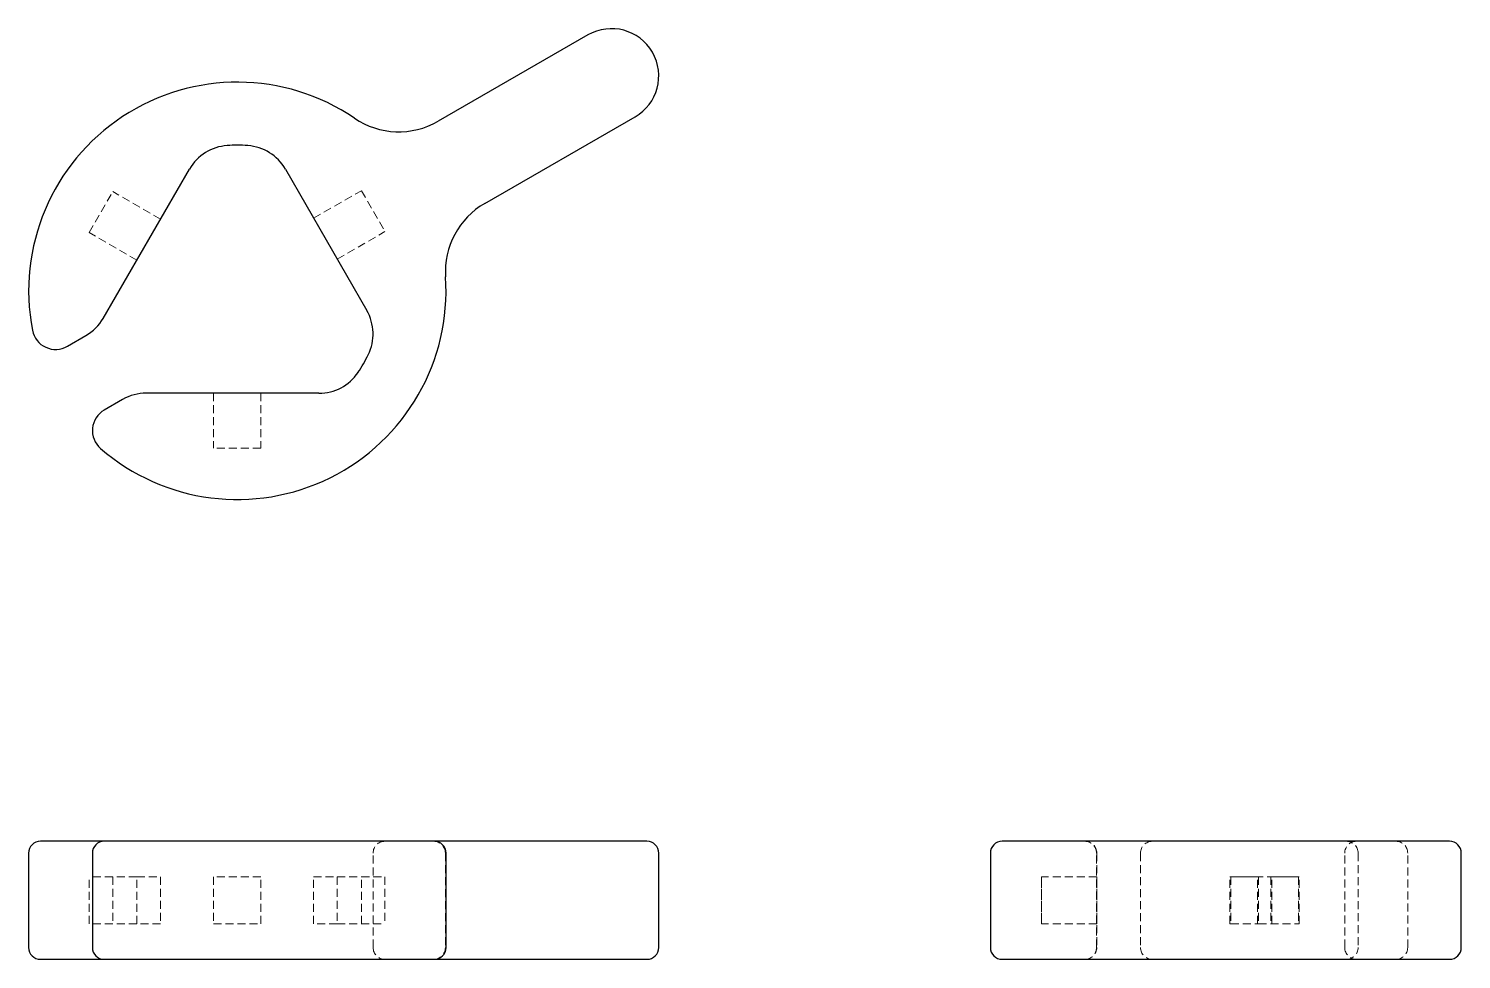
# Model space of a CAD drawing. Header units: millimetres. Extents: x 33 to 260, y 48 to 195.
import ezdxf

# ---------------------------------------------------------------- set-up
doc = ezdxf.new("R2010")
doc.units = ezdxf.units.MM
doc.linetypes.add('HIDDEN', pattern=[1.905, 1.27, -0.635])

msp = doc.modelspace()

# ---------------------------------------------------------------- linework, layer by layer
at = {"color": 7, "linetype": 'Continuous', "lineweight": 25}
for p, q in [((121.76, 194.37), (97.97, 180.67)), ((105.4, 167.64), (129.24, 181.38)), ((44.83, 149.38), (58.54, 173.09)), ((73.74, 173.07), (86.66, 150.64)), ((39.15, 144.95), (42.08, 146.64)), ((47.92, 136.51), (44.99, 134.82)), ((79.05, 137.49), (51.67, 137.51)), ((35.44, 66.37), (34.87, 66.37)), ((38.21, 66.37), (35.44, 66.37)), ((41.14, 66.37), (38.21, 66.37)), ((43.2, 66.37), (41.14, 66.37)), ((44.98, 66.37), (43.2, 66.37)), ((45.63, 66.37), (44.98, 66.37)), ((97.37, 66.37), (45.63, 66.37)), ((104.46, 66.37), (97.37, 66.37)), ((128.31, 66.37), (104.46, 66.37)), ((131.13, 66.37), (128.31, 66.37)), ((220.84, 66.37), (187.5, 66.37)), ((234.26, 66.37), (220.84, 66.37)), ((248, 66.37), (234.26, 66.37)), ((258.5, 66.37), (248, 66.37)), ((33, 64.5), (33, 49.5)), ((43.11, 64.5), (43.11, 49.5)), ((99.24, 49.5), (99.24, 64.5)), ((133, 49.5), (133, 64.5)), ((185.63, 64.5), (185.63, 49.5)), ((260.37, 49.5), (260.37, 64.5)), ((34.87, 47.63), (35.44, 47.63)), ((35.44, 47.63), (38.21, 47.63)), ((38.21, 47.63), (41.14, 47.63)), ((41.14, 47.63), (43.2, 47.63)), ((43.2, 47.63), (44.98, 47.63)), ((44.98, 47.63), (45.63, 47.63)), ((45.63, 47.63), (97.37, 47.63)), ((97.37, 47.63), (104.46, 47.63)), ((104.46, 47.63), (128.31, 47.63)), ((128.31, 47.63), (131.13, 47.63)), ((187.5, 47.63), (220.84, 47.63)), ((220.84, 47.63), (234.26, 47.63)), ((234.26, 47.63), (248, 47.63)), ((248, 47.63), (258.5, 47.63))]:
    msp.add_line(p, q, dxfattribs=at)
at = {"color": 7, "linetype": 'HIDDEN', "lineweight": 18}
for p, q in [((42.61, 163.02), (46.36, 169.51)), ((53.93, 165.13), (46.36, 169.51)), ((78.22, 165.29), (85.8, 169.65)), ((85.8, 169.65), (89.55, 163.16)), ((50.18, 158.64), (42.61, 163.02)), ((81.97, 158.79), (89.55, 163.16)), ((62.36, 137.5), (62.35, 128.75)), ((69.86, 137.5), (69.85, 128.75)), ((69.85, 128.75), (62.35, 128.75)), ((87.66, 49.5), (87.66, 64.5)), ((99.14, 64.5), (99.14, 49.5)), ((202.49, 49.5), (202.49, 64.5)), ((202.51, 64.5), (202.51, 49.5)), ((209.45, 64.5), (209.45, 49.5)), ((241.87, 49.5), (241.87, 64.5)), ((244, 64.5), (244, 49.5)), ((251.87, 49.5), (251.87, 64.5)), ((50.18, 60.75), (42.61, 60.75)), ((42.61, 53.25), (42.61, 60.75)), ((46.36, 60.75), (46.36, 53.25)), ((50.18, 60.75), (53.93, 60.75)), ((50.18, 53.25), (50.18, 60.75)), ((53.93, 60.75), (53.93, 53.25)), ((69.85, 60.75), (62.35, 60.75)), ((62.35, 60.75), (62.35, 53.25)), ((62.36, 60.75), (62.36, 53.25)), ((69.85, 53.25), (69.85, 60.75)), ((69.86, 60.75), (69.85, 60.75)), ((69.86, 53.25), (69.86, 60.75)), ((78.22, 60.75), (81.97, 60.75)), ((78.22, 53.25), (78.22, 60.75)), ((78.22, 60.75), (81.97, 60.75)), ((81.97, 60.75), (81.97, 53.25)), ((81.97, 60.75), (89.55, 60.75)), ((85.8, 53.25), (85.8, 60.75)), ((85.8, 60.75), (89.55, 60.75)), ((89.55, 60.75), (89.55, 53.25)), ((202.5, 60.75), (193.75, 60.75)), ((193.75, 60.75), (193.75, 53.25)), ((193.75, 53.25), (193.75, 60.75)), ((202.5, 60.75), (202.5, 53.25)), ((202.5, 60.75), (202.5, 60.75)), ((202.5, 53.25), (202.5, 60.75)), ((223.64, 60.75), (223.79, 60.75)), ((223.64, 53.25), (223.64, 60.75)), ((223.79, 60.75), (228.16, 60.75)), ((223.79, 60.75), (223.79, 53.25)), ((228.16, 60.75), (223.79, 60.75)), ((228.02, 53.25), (228.02, 60.75)), ((234.65, 60.75), (228.16, 60.75)), ((228.16, 60.75), (228.16, 53.25)), ((230.13, 60.75), (230.13, 53.25)), ((230.29, 53.25), (230.29, 60.75)), ((230.29, 60.75), (234.65, 60.75)), ((234.51, 60.75), (234.51, 53.25)), ((234.65, 53.25), (234.65, 60.75)), ((50.18, 53.25), (42.61, 53.25)), ((53.93, 53.25), (50.18, 53.25)), ((62.35, 53.25), (69.85, 53.25)), ((69.86, 53.25), (69.85, 53.25)), ((81.97, 53.25), (78.22, 53.25)), ((81.97, 53.25), (89.55, 53.25)), ((202.5, 53.25), (193.75, 53.25)), ((202.5, 53.25), (202.5, 53.25)), ((223.79, 53.25), (223.64, 53.25)), ((223.79, 53.25), (228.16, 53.25)), ((228.16, 53.25), (234.65, 53.25))]:
    msp.add_line(p, q, dxfattribs=at)
at = {"color": 7, "linetype": 'Continuous', "lineweight": 25}
for centre, radius, start, end in [((125.5, 187.87), 7.5, 299.9512, 119.9512), ((66.12, 153.75), 33.12, 55.844, 190.8835), ((91.73, 191.5), 12.5, 235.844, 299.9512), ((65.03, 169.33), 7.5, 94.007, 149.9512), ((66.12, 153.75), 23.12, 85.8954, 94.007), ((67.24, 169.33), 7.5, 29.9512, 85.8954), ((111.64, 156.81), 12.5, 119.9512, 183.8458), ((66.12, 153.75), 33.12, 229.019, 3.8458), ((80.16, 146.9), 7.5, 334.007, 29.9512), ((38.33, 153.14), 7.5, 299.9512, 329.9512), ((37.28, 148.2), 3.75, 190.8835, 299.9512), ((66.12, 153.75), 23.12, 325.8954, 334.007), ((79.06, 144.99), 7.5, 269.9512, 325.8954), ((51.66, 130.01), 7.5, 89.9512, 119.9512), ((46.86, 131.57), 3.75, 119.9512, 229.019), ((34.87, 64.5), 1.87, 90, 180), ((44.98, 64.5), 1.87, 90, 180), ((97.37, 64.5), 1.87, 0, 90), ((131.13, 64.5), 1.87, 0, 90), ((187.5, 64.5), 1.87, 90, 180), ((258.5, 64.5), 1.87, 0, 90), ((34.87, 49.5), 1.87, 180, 270), ((44.98, 49.5), 1.87, 180, 270), ((97.37, 49.5), 1.87, 270, 0), ((131.13, 49.5), 1.87, 270, 0), ((187.5, 49.5), 1.87, 180, 270), ((258.5, 49.5), 1.87, 270, 0)]:
    msp.add_arc(centre, radius, start, end, dxfattribs=at)
at = {"color": 7, "linetype": 'HIDDEN', "lineweight": 18}
for centre, start, end in [((89.54, 64.5), 90, 180), ((97.26, 64.5), 0, 90), ((200.61, 64.5), 360, 90), ((200.64, 64.5), 360, 90), ((211.33, 64.5), 90, 180), ((243.74, 64.5), 90, 180), ((242.12, 64.5), 0, 90), ((249.99, 64.5), 0, 90), ((89.54, 49.5), 180, 270), ((97.26, 49.5), 270, 0), ((200.61, 49.5), 270, 0), ((200.64, 49.5), 270, 0), ((211.33, 49.5), 180, 270), ((243.74, 49.5), 180, 270), ((242.12, 49.5), 270, 0), ((249.99, 49.5), 270, 0)]:
    msp.add_arc(centre, 1.87, start, end, dxfattribs=at)

doc.saveas('drawing.dxf')
